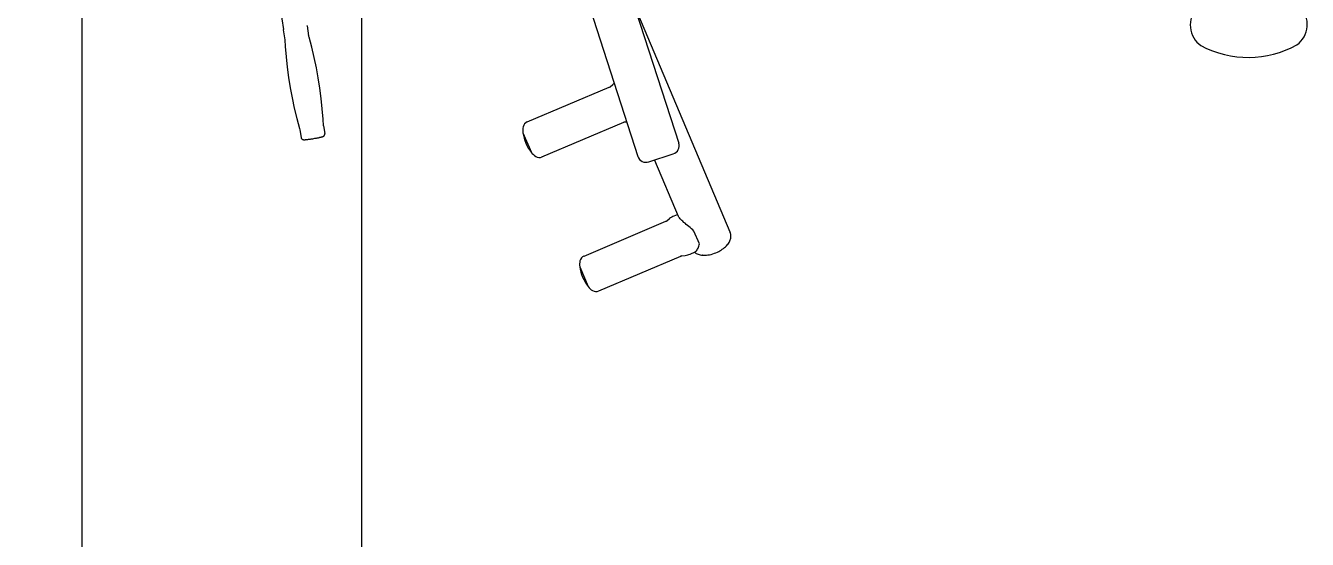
# Model space of a CAD drawing. Header units: millimetres. Extents: x 173236 to 801264, y -94969 to 615039.
# Drawn here: x 643259 to 644748, y 201001 to 201597 of the extents above; entities that cross this region are included whole.
import ezdxf

# ---------------------------------------------------------------- set-up
doc = ezdxf.new("R2010")
doc.units = ezdxf.units.MM
doc.header["$MEASUREMENT"] = 0
doc.layers.add('00-Def-points', color=7, linetype='Continuous', plot=False)
for name, color, linetype in [('VOX-A-ANNO-GRID-LINE', 254, 'Continuous'), ('VOX-A-ELEV-1-NEAR', 130, 'Continuous'), ('VOX-A-FURN-LAYOUT', 93, 'Continuous')]:
    doc.layers.add(name, color=color, linetype=linetype)
doc.layers.add('VOX-A-WALL-SECT', color=1, linetype='Continuous', lineweight=30)

# ---------------------------------------------------------------- blocks, each defined once
blk = doc.blocks.new('dd')
at = {"layer": 'VOX-A-ANNO-GRID-LINE', "transparency": 33554610}
blk.add_line((711725.6, 167520.5), (711725.6, 143590.4), dxfattribs=at)
blk = doc.blocks.new('GF PLAN')
at = {"layer": 'VOX-A-WALL-SECT'}
blk.add_lwpolyline([(756653.7, 179364.5), (756653.7, 181578), (755631.4, 181578), (755631.4, 181703), (758139.5, 181703), (758139.5, 184405.8), (754732.1, 184405.8), (754731.4, 181588.7), (754606.4, 181588.7), (754607.1, 184405.8), (753962.5, 184405.8), (753963.2, 184635.8), (758264.5, 184635.8), (758264.5, 179364.5), (758139.5, 179364.5), (758139.5, 181578), (756778.7, 181578), (756778.7, 179364.5)], close=True, dxfattribs=at)
blk = doc.blocks.new('GYM-2')
at = {"layer": 'VOX-A-FURN-LAYOUT'}
for p, q in [((637759.8, 179274.3), (638022, 179382.9)), ((638022, 179382.9), (638023.3, 179383.2)), ((638023.8, 179383.4), (638022.9, 179383.1)), ((638024.8, 179383.7), (638023.8, 179383.4)), ((638025.7, 179383.8), (638024.8, 179383.7)), ((638026.6, 179383.9), (638025.7, 179383.8)), ((638027.6, 179383.9), (638026.6, 179383.9)), ((638028.5, 179383.9), (638027.6, 179383.9)), ((638029.5, 179383.7), (638028.5, 179383.9)), ((638030.5, 179383.5), (638029.5, 179383.7)), ((638031.4, 179383.2), (638030.5, 179383.5)), ((638032.4, 179382.8), (638031.4, 179383.2)), ((638033.5, 179382.3), (638032.4, 179382.8)), ((638034.5, 179381.7), (638033.5, 179382.3)), ((638035.5, 179381), (638034.5, 179381.7)), ((638036.6, 179380.2), (638035.5, 179381)), ((638037.3, 179379.5), (638036.6, 179380.2)), ((638036.6, 179380.2), (638036.6, 179380.2)), ((638038.3, 179378.6), (638037.3, 179379.5)), ((638039.3, 179377.5), (638038.3, 179378.6)), ((638040.3, 179376.4), (638039.3, 179377.5)), ((638041.3, 179375.2), (638040.3, 179376.4)), ((638042.2, 179373.8), (638041.3, 179375.2)), ((638043.1, 179372.5), (638042.2, 179373.8)), ((638043.9, 179371.1), (638043.1, 179372.5)), ((638044.7, 179369.7), (638043.9, 179371.1)), ((638045.4, 179368.1), (638044.7, 179369.7)), ((638046.2, 179366.4), (638045.4, 179368.1)), ((638046.8, 179364.7), (638046.2, 179366.4)), ((638047.4, 179362.8), (638046.8, 179364.7)), ((638048, 179360.9), (638047.4, 179362.8)), ((638048.4, 179359), (638048, 179360.9)), ((638035.5, 179347.2), (638020.8, 179341.1)), ((638036.9, 179346.9), (638035.5, 179347.2)), ((638038.2, 179346.6), (638036.9, 179346.9)), ((638039.5, 179346.1), (638038.2, 179346.6)), ((638040.7, 179345.7), (638039.5, 179346.1)), ((638041.8, 179345.1), (638040.7, 179345.7)), ((638047.3, 179344.5), (638047.8, 179345.6)), ((638047.8, 179345.6), (638048.2, 179346.9)), ((638048.2, 179346.9), (638048.6, 179348.2)), ((638048.7, 179357.1), (638048.4, 179359)), ((638048.6, 179348.2), (638048.8, 179349.7)), ((638048.9, 179355.3), (638048.7, 179357.1)), ((638048.8, 179349.7), (638048.9, 179350.5)), ((638049, 179353.5), (638048.9, 179355.3)), ((638048.9, 179350.5), (638049, 179351.6)), ((638048.9, 179350.6), (638048.9, 179350.5)), ((638049, 179351.6), (638049, 179353.5)), ((638011.7, 179330.8), (638010.6, 179329.4)), ((638013, 179332.2), (638011.7, 179330.8)), ((638014.2, 179333.7), (638013, 179332.2)), ((638015.5, 179335.2), (638014.2, 179333.7)), ((638016.8, 179336.7), (638015.5, 179335.2)), ((638018.1, 179338.2), (638016.8, 179336.7)), ((638019.5, 179339.7), (638018.1, 179338.2)), ((638020.8, 179341.1), (638019.5, 179339.7)), ((638042.7, 179344.5), (638041.8, 179345.1)), ((638043.6, 179343.9), (638042.7, 179344.5)), ((638044.2, 179343.3), (638043.6, 179343.9)), ((638044.7, 179342.8), (638044.2, 179343.3)), ((638045.1, 179342.2), (638044.7, 179342.8)), ((638045.1, 179342.1), (638045.1, 179342.2)), ((638047.5, 179336.4), (638045.1, 179342.1)), ((638045.3, 179341.6), (638045.4, 179341.6)), ((638045.4, 179341.6), (638046.1, 179342.5)), ((638046.1, 179342.5), (638046.7, 179343.4)), ((638046.7, 179343.4), (638047.3, 179344.5)), ((637727.8, 179264.2), (637918.5, 179324.3)), ((637940.1, 179289.2), (637931.1, 179317.8)), ((637938, 179295.8), (638003.4, 179322.9)), ((638003.1, 179318.1), (638001.5, 179322.1)), ((638003.9, 179323.3), (638003.3, 179323)), ((638004.7, 179323.8), (638003.9, 179323.3)), ((638005.5, 179324.3), (638004.7, 179323.8)), ((638006.4, 179325.1), (638005.5, 179324.3)), ((638007.3, 179326), (638006.4, 179325.1)), ((638008.3, 179327), (638007.3, 179326)), ((638009.4, 179328.2), (638008.3, 179327)), ((638010.6, 179329.4), (638009.4, 179328.2)), ((638049.6, 179326.6), (638049, 179330.6)), ((638089.4, 179229.9), (638049.9, 179325.4)), ((638008.6, 179309.6), (638006.1, 179312.9)), ((638048.8, 179213.1), (638009.2, 179308.5)), ((637742.8, 179216.5), (637933.6, 179276.6)), ((637920.4, 179272.5), (637920.6, 179272.6)), ((637893.4, 179261.9), (637893.2, 179263.9)), ((637933.3, 179165.2), (637893.8, 179260.7)), ((637852.4, 179245), (637850, 179248.2)), ((637892.6, 179148.4), (637853.1, 179243.8)), ((638061.1, 179208), (638084.3, 179217.6)), ((637905, 179143.3), (637928.1, 179152.9)), ((637815.8, 178901.5), (637803.9, 178898.8)), ((637827.7, 178904), (637815.8, 178901.5)), ((637839.6, 178906.1), (637827.7, 178904)), ((637851.5, 178907.8), (637839.6, 178906.1)), ((637863.4, 178909.3), (637851.5, 178907.8)), ((637875.4, 178910.5), (637863.4, 178909.3)), ((637887.3, 178911.4), (637875.4, 178910.5)), ((637895.2, 178911.8), (637887.3, 178911.4)), ((637895.2, 178911.8), (637895.1, 178911.6)), ((637895.2, 178911.8), (637904.1, 178913.2)), ((637895.2, 178911.8), (637895.2, 178911.8)), ((637904.1, 178913.2), (637904.1, 178913.2)), ((637904.3, 178913.2), (637904.1, 178913.2)), ((637904.7, 178913.2), (637904.3, 178913.2)), ((637905.1, 178913.2), (637904.7, 178913.2)), ((637905.5, 178913.1), (637905.1, 178913.2)), ((637905.8, 178912.9), (637905.5, 178913.1)), ((637906.1, 178912.8), (637905.8, 178912.9)), ((637906.3, 178912.7), (637906.1, 178912.8)), ((637906.5, 178912.5), (637906.3, 178912.7)), ((637906.7, 178912.3), (637906.5, 178912.5)), ((637906.9, 178912.1), (637906.7, 178912.3)), ((637907, 178911.9), (637906.9, 178912.1)), ((637907.2, 178911.8), (637907, 178911.9)), ((637907.3, 178911.6), (637907.2, 178911.8)), ((637907.4, 178911.4), (637907.3, 178911.6)), ((637907.5, 178911.3), (637907.4, 178911.4)), ((637907.5, 178911.1), (637907.5, 178911.3)), ((637907.6, 178911), (637907.5, 178911.1)), ((637907.6, 178910.8), (637907.6, 178911)), ((637907.7, 178910.6), (637907.6, 178910.8)), ((637907.8, 178910.4), (637907.7, 178910.6)), ((637907.8, 178910.2), (637907.8, 178910.4)), ((637907.9, 178910), (637907.8, 178910.2)), ((637908, 178909.7), (637907.9, 178910)), ((637908, 178909.5), (637908, 178909.7)), ((637908.1, 178909.1), (637908, 178909.5)), ((637908.2, 178908.8), (637908.1, 178909.1)), ((637908.3, 178908.4), (637908.2, 178908.8)), ((637908.4, 178908), (637908.3, 178908.4)), ((637908.5, 178907.5), (637908.4, 178908)), ((637908.6, 178907), (637908.5, 178907.5)), ((637908.7, 178906.4), (637908.6, 178907)), ((637908.9, 178905.7), (637908.7, 178906.4)), ((637909, 178905), (637908.9, 178905.7)), ((637909.2, 178904.2), (637909, 178905)), ((637909.3, 178903.3), (637909.2, 178904.2)), ((637909.5, 178902.4), (637909.3, 178903.3)), ((637909.6, 178901.4), (637909.5, 178902.4)), ((637909.8, 178900.4), (637909.6, 178901.4)), ((637910, 178899.3), (637909.8, 178900.4)), ((637910.1, 178898.3), (637910, 178899.3)), ((637778.8, 178893.5), (637778.9, 178893.5)), ((637778.8, 178893.5), (637778.8, 178893.3)), ((637778.9, 178893.5), (637790.7, 178895.3)), ((637792.2, 178895.8), (637790.7, 178895.3)), ((637803.9, 178898.8), (637792.2, 178895.8)), ((637898.1, 178883.7), (637899.6, 178884.1)), ((637899.6, 178884.1), (637908.4, 178885.5)), ((637908.4, 178885.5), (637908.6, 178885.5)), ((637908.6, 178885.5), (637909, 178885.7)), ((637909, 178885.7), (637909.4, 178885.8)), ((637909.4, 178885.8), (637909.7, 178886)), ((637909.7, 178886), (637910.1, 178886.3)), ((637910.3, 178897.3), (637910.1, 178898.3)), ((637910.1, 178886.3), (637910.3, 178886.6)), ((637910.4, 178896.4), (637910.3, 178897.3)), ((637910.3, 178886.6), (637910.5, 178886.8)), ((637910.5, 178895.5), (637910.4, 178896.4)), ((637910.6, 178894.7), (637910.5, 178895.5)), ((637910.5, 178886.8), (637910.6, 178887)), ((637910.7, 178894), (637910.6, 178894.7)), ((637910.6, 178887), (637910.8, 178887.2)), ((637910.8, 178893.3), (637910.7, 178894)), ((637910.9, 178892.7), (637910.8, 178893.3)), ((637910.8, 178887.4), (637910.9, 178887.6)), ((637910.8, 178887.2), (637910.8, 178887.4)), ((637910.9, 178892.1), (637910.9, 178892.7)), ((637911, 178891.6), (637910.9, 178892.1)), ((637910.9, 178887.8), (637911, 178887.9)), ((637910.9, 178887.6), (637910.9, 178887.8)), ((637911, 178891.2), (637911, 178891.6)), ((637911, 178890.8), (637911, 178891.2)), ((637911.1, 178890.4), (637911, 178890.8)), ((637911, 178888.2), (637911.1, 178888.4)), ((637911, 178888), (637911, 178888.2)), ((637911, 178887.9), (637911, 178888)), ((637911.1, 178890.1), (637911.1, 178890.4)), ((637911.1, 178889.8), (637911.1, 178890.1)), ((637911.1, 178889.6), (637911.1, 178889.8)), ((637911.1, 178889.3), (637911.1, 178889.6)), ((637911.1, 178889.1), (637911.1, 178889.3)), ((637911.1, 178888.9), (637911.1, 178889.1)), ((637911.1, 178888.8), (637911.1, 178888.9)), ((637911.1, 178888.6), (637911.1, 178888.8)), ((637911.1, 178888.4), (637911.1, 178888.6)), ((637814.9, 178869), (637826.8, 178870.1)), ((637826.8, 178870.1), (637838.8, 178871.6)), ((637838.8, 178871.6), (637850.7, 178873.4)), ((637850.7, 178873.4), (637862.5, 178875.5)), ((637862.5, 178875.5), (637874.5, 178877.9)), ((637874.5, 178877.9), (637886.3, 178880.7)), ((637886.3, 178880.7), (637898.1, 178883.7)), ((637743.7, 178860.2), (637782.9, 178866.3)), ((637782.9, 178866.3), (637783, 178866)), ((637783, 178866), (637783.1, 178865.9)), ((637783.1, 178865.9), (637783.2, 178865.8)), ((637783.2, 178865.8), (637795, 178867.7)), ((637795, 178867.7), (637802.9, 178868.1)), ((637802.9, 178868.1), (637814.9, 178869))]:
    blk.add_line(p, q, dxfattribs=at)
for centre, radius, start, end in [((637786.4, 180026), 29.5, 35.792, 133.213), ((637706.9, 179987.5), 117.5, 331.6704, 28.3296), ((637786.4, 179949), 29.5, 226.787, 324.208), ((638026.2, 179327.6), 23, 7.5, 22.5), ((637921.5, 179314.8), 10, 17.5, 107.5), ((638024.4, 179326.9), 23, 202.5, 217.5), ((638054.5, 179327.3), 5, 187.5, 202.5), ((638004.6, 179306.6), 5, 22.5, 37.5), ((637930.6, 179286.2), 10, 287.5, 17.5), ((637898.4, 179262.6), 5, 187.5, 202.5), ((637868.2, 179262.2), 23, 212.2729, 217.5), ((637848.5, 179241.9), 5, 22.5, 37.5), ((638082, 179226.9), 8, 328.1832, 22.5), ((638056.2, 179216.1), 8, 202.5, 256.8168), ((638054.7, 179256.2), 48.6, 277.5897, 307.4103), ((638072.8, 179232.6), 18.9, 307.4103, 328.1832), ((638058.6, 179226.8), 18.9, 256.8168, 277.5897), ((637898.6, 179191.5), 48.6, 277.5897, 307.4103), ((637916.6, 179167.9), 18.9, 307.4103, 328.1832), ((637925.9, 179162.2), 8, 328.1832, 22.5), ((637900, 179151.5), 8, 202.5, 256.8168), ((637902.5, 179162.1), 18.9, 256.8168, 277.5897)]:
    blk.add_arc(centre, radius, start, end, dxfattribs=at)
blk = doc.blocks.new('GF FURNITURE')
at = {"rotation": 270.4614765080488}
blk.add_blockref('GYM-2', (460538.9, 837914.2), dxfattribs=at)

msp = doc.modelspace()

# ---------------------------------------------------------------- block references
at = {"layer": 'VOX-A-ANNO-GRID-LINE'}
msp.add_blockref('dd', (-68075.9, 45936.7), dxfattribs=at)

# ---------------------------------------------------------------- next in the draw order: block references
at = {"layer": '00-Def-points'}
msp.add_blockref('GF PLAN', (-114939.7, 21397.3), dxfattribs=at)

# ---------------------------------------------------------------- next in the draw order: block references
at = {"layer": 'VOX-A-ELEV-1-NEAR'}
msp.add_blockref('GF FURNITURE', (-977.1, 0), dxfattribs=at)

doc.saveas('drawing.dxf')
